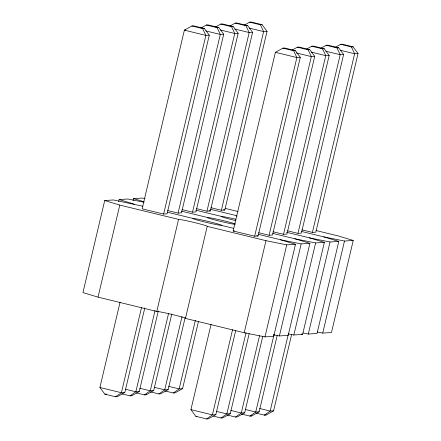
<?xml version="1.0" encoding="UTF-8"?>
<svg xmlns="http://www.w3.org/2000/svg" width="441" height="441" viewBox="0 0 441 441"><rect width="100%" height="100%" fill="white"/><g stroke="black" fill="none" stroke-linecap="round" stroke-linejoin="round"><path stroke-width="0.66" d="M142.906 206.245L113.464 199.96L104.71 200.534L82.952 292.587L98.023 297.135L156.787 311.445A14.911 0.678 13.3 0 1 173.396 314.78A14.911 0.678 13.3 0 1 185.452 318.424L244.215 332.729L264.975 336.902L273.729 336.329L295.487 244.275L280.415 239.728L258.376 234.364M118.679 201.587L119.147 199.586L127.901 199.007L143.975 202.237M98.023 297.135L119.787 205.087L104.71 200.534M133.116 200.633L133.59 198.632L142.344 198.053L145.023 198.593M144.819 307.879L124.814 392.496L117.3 396.68L115.597 396.79L104.848 394.171L99.903 387.485L120.068 302.206M141.567 307.438L121.402 392.722L115.597 396.79M163.639 214.056L205.875 35.396L202.634 28.593L191.885 25.975L184.377 30.159L142.14 208.825L163.639 214.056L167.051 213.83L209.282 35.17L204.343 28.478L193.593 25.865L191.885 25.975M155.056 310.481L135.845 391.768L130.034 395.836L121.815 393.835M167.652 210.566L178.076 213.102L220.313 34.442L217.071 27.64L206.322 25.021L201.124 27.921M156.787 311.445L178.55 219.392A14.911 0.678 13.3 0 1 195.154 222.733A14.911 0.678 13.3 0 1 207.215 226.371L265.978 240.681L286.733 244.854L295.487 244.275M130.034 395.836L131.743 395.726L139.251 391.542L158.308 310.922M206.322 25.021L208.031 24.911L218.78 27.524L223.719 34.216L181.488 212.876L178.076 213.102M168.55 313.529L150.282 390.814L144.472 394.882L136.252 392.881M182.089 209.613L192.513 212.149L234.75 33.488L231.514 26.686L220.765 24.068L215.561 26.967M144.472 394.882L146.18 394.772L153.694 390.588L171.803 313.97M220.765 24.068L222.468 23.957L233.217 26.576L238.162 33.262L195.925 211.923L192.513 212.149M182.045 316.572L164.719 389.861L158.914 393.934L150.69 391.928M196.532 208.659L206.956 211.195L249.187 32.535L245.951 25.732L235.202 23.114L229.998 26.013M158.914 393.934L160.618 393.819L168.131 389.635L185.137 317.68M206.956 211.195L210.363 210.974L252.599 32.309L247.655 25.622L236.905 23.004L235.202 23.114M185.452 318.424L207.215 226.371M195.38 320.282L179.156 388.907L173.352 392.981L165.132 390.98M210.969 207.705L221.393 210.247L263.624 31.581L260.388 24.779L249.639 22.16L244.441 25.06M173.352 392.981L175.055 392.865L182.568 388.681L198.478 321.39M221.393 210.247L224.8 210.021L267.037 31.355L262.092 24.668L251.342 22.05L249.639 22.16M235.67 330.706L215.825 414.656L208.312 418.84L206.609 418.95L195.859 416.332L190.914 409.645L211.079 324.361M233.151 230.979L275.388 52.319L282.896 48.135L284.605 48.019L295.354 50.638L300.293 57.324L258.062 235.99L254.65 236.216L233.151 230.979L234.518 230.891M232.578 329.598L212.419 414.876L206.609 418.95M254.65 236.216L296.887 57.551L293.645 50.754L282.896 48.135M244.215 332.729L265.978 240.681M246.067 332.641L226.856 413.928L221.046 417.996L213.461 416.15M258.663 232.727L269.087 235.262L311.324 56.597L308.088 49.8L297.339 47.181L292.135 50.076M221.046 417.996L222.755 417.886L230.263 413.702L249.165 333.749M297.339 47.181L299.042 47.066L309.791 49.684L314.731 56.376L272.499 235.036L269.087 235.262M259.562 335.689L241.293 412.974L235.483 417.043L227.264 415.042M273.1 231.773L283.524 234.309L325.761 55.643L322.525 48.846L311.776 46.228L306.572 49.122M235.483 417.043L237.192 416.932L244.705 412.748L262.814 336.13M311.776 46.228L313.479 46.118L324.229 48.731L329.173 55.423L286.937 234.083L283.524 234.309M264.975 336.902L286.733 244.854M273.999 334.736L255.73 412.021L249.926 416.089L241.701 414.088M287.543 230.819L297.967 233.355L340.198 54.695L336.963 47.893L326.213 45.274L321.009 48.174M249.926 416.089L251.629 415.979L259.143 411.795L277.251 335.177M326.213 45.274L327.917 45.164L338.666 47.777L343.611 54.469L301.374 233.129L297.967 233.355M279.412 335.948L301.175 243.901L309.929 243.322L288.166 335.375L279.412 335.948L273.387 334.741M288.436 333.782L270.168 411.067L264.363 415.135L256.144 413.134M301.98 229.866L312.404 232.401L354.636 53.741L351.4 46.939L340.65 44.321L334.873 47.54M264.363 415.135L266.066 415.025L273.58 410.841L291.694 334.223M340.65 44.321L342.354 44.21L353.103 46.829L358.048 53.515L315.811 232.175L312.404 232.401M293.849 335L315.613 242.947L324.367 242.368L302.603 334.421L293.849 335L288.497 333.92M308.292 334.046L330.05 241.993L338.804 241.414L317.046 333.468L308.292 334.046L302.934 332.966M322.729 333.093L344.487 241.04L353.241 240.466L331.483 332.514L322.729 333.093L317.371 332.012M202.634 28.593L204.343 28.478M217.071 27.64L218.78 27.524M231.514 26.686L233.217 26.576M245.951 25.732L247.655 25.622M260.388 24.779L262.092 24.668M185.738 30.071L184.377 30.159L205.875 35.396L209.282 35.17M223.719 34.216L220.313 34.442L205.98 30.953M238.162 33.262L234.75 33.488L220.417 29.999M252.599 32.309L249.187 32.535L234.855 29.045M267.037 31.355L263.624 31.581L249.292 28.092M293.645 50.754L295.354 50.638M308.088 49.8L309.791 49.684M322.525 48.846L324.229 48.731M336.963 47.893L338.666 47.777M351.4 46.939L353.103 46.829M300.293 57.324L296.887 57.551L275.388 52.319M314.731 56.376L311.324 56.597L296.341 52.953M329.173 55.423L325.761 55.643L311.429 52.154M343.611 54.469L340.198 54.695L325.866 51.206M358.048 53.515L354.636 53.741L340.303 50.252M124.814 392.496L121.402 392.722L99.903 387.485M139.251 391.542L135.845 391.768L125.42 389.227M153.694 390.588L150.282 390.814L139.858 388.278M168.131 389.635L164.719 389.861L154.295 387.325M182.568 388.681L179.156 388.907L168.732 386.371M104.848 394.171L106.551 394.061M215.825 414.656L212.419 414.876L190.914 409.645M230.263 413.702L226.856 413.928L216.432 411.387M244.705 412.748L241.293 412.974L230.869 410.433M259.143 411.795L255.73 412.021L245.306 409.48M273.58 410.841L270.168 411.067L259.743 408.526M195.859 416.332L196.995 416.26M301.694 231.503L323.733 236.867L344.487 241.04M286.589 232.291L309.29 237.82L330.05 241.993M272.819 233.41L294.853 238.774L315.613 242.947M280.415 239.728L301.175 243.901M225.362 208.45L238.052 211.537M316.131 230.549L338.17 235.913L353.241 240.466M223.499 209.701L224.8 210.021M210.258 209.238L236.299 215.583A14.911 0.678 13.3 0 0 237.087 216.123M209.062 210.655L210.363 210.974M195.821 210.192L221.862 216.537M181.383 211.145L207.424 217.485M167.613 212.264L192.987 218.438M221.652 225.417A14.911 0.678 13.3 0 0 202.121 220.053A14.911 0.678 13.3 0 0 198.185 220.313A14.911 0.678 13.3 0 0 221.652 225.417L233.669 228.344M256.756 235.67L258.062 235.99M119.787 205.087L178.55 219.392M264.804 414.716L266.066 415.025M250.367 415.67L251.629 415.979M144.913 394.463L146.18 394.772M130.475 395.417L131.743 395.726M323.733 236.867L338.804 241.414M309.29 237.82L324.367 242.368M294.853 238.774L309.929 243.322M133.59 198.632L144.075 201.796M119.147 199.586L134.224 204.133M301.297 334.024L302.603 334.421M235.014 224.386A14.911 0.678 13.3 0 1 212.623 219.364A14.911 0.678 13.3 0 1 213.229 218.405A14.911 0.678 13.3 0 1 235.307 223.923M235.814 220.627A14.911 0.678 13.3 0 1 221.685 216.597A14.911 0.678 13.3 0 1 235.941 219.271"/></g></svg>
